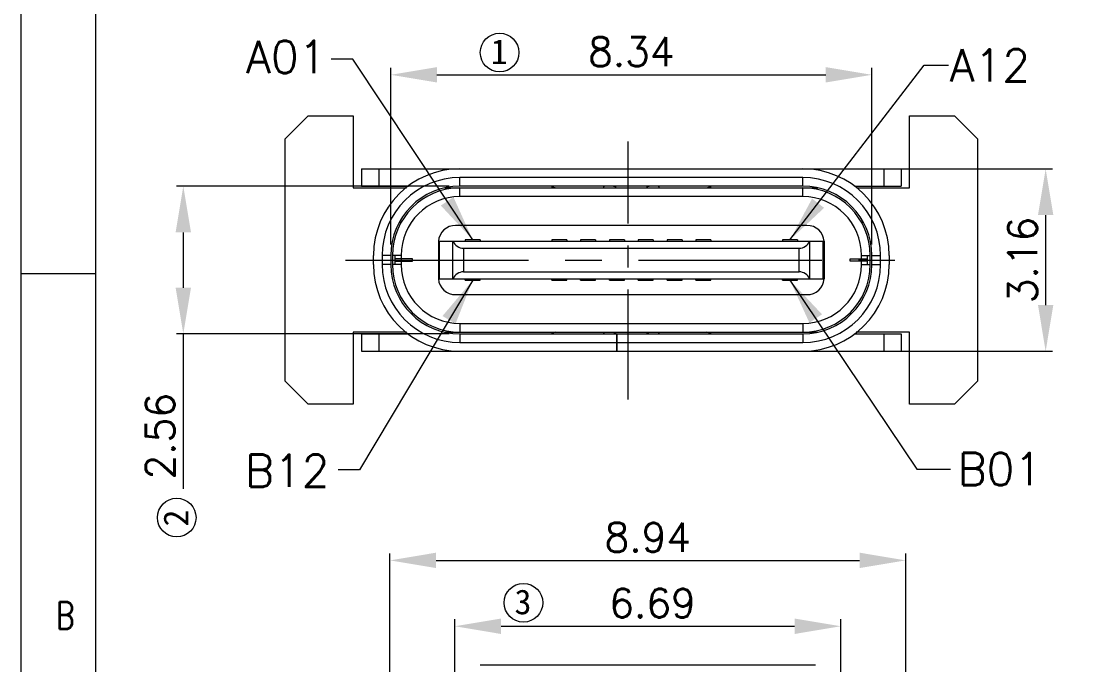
# Model space of a CAD drawing. Extents: x 2504 to 2659, y 706 to 763.
# Drawn here: x 2503.77 to 2521.99, y 737.69 to 748.85 of the extents above; entities that cross this region are included whole.
import ezdxf
from ezdxf.enums import TextEntityAlignment as Align

# ---------------------------------------------------------------- set-up
doc = ezdxf.new("R2010")
doc.units = 0
doc.header["$MEASUREMENT"] = 0
doc.linetypes.add('CENTER', pattern=[50.8, 31.75, -6.35, 6.35, -6.35])
doc.layers.get('0').update_dxf_attribs({"linetype": 'CONTINUOUS', "lineweight": 20})
doc.layers.get('Defpoints').update_dxf_attribs({"linetype": 'CONTINUOUS'})
doc.layers.add('HANBO', color=7, linetype='CONTINUOUS', lineweight=9)
doc.styles.add('ROMANS', font='ROMANS.SHX', dxfattribs={"bigfont": 'gbcbig.shx'})
doc.styles.add('style2', font='')
doc.styles.get('style2').set_extended_font_data('SimSun')
doc.dimstyles.new('汉博电子', dxfattribs={"dimtxt": 0.5, "dimasz": 0.8, "dimexe": 0.12, "dimexo": 0.19, "dimgap": 0.15, "dimtad": 1, "dimzin": 1, "dimdsep": 46, "dimtxsty": 'ROMANS', "dimcen": 2.13, "dimclrd": 3, "dimclre": 3, "dimclrt": 2, "dimazin": 2, "dimtfac": 1, "dimtmove": 0, "dimatfit": 3, "dimfxl": 1, "dimlwd": 13, "dimlwe": 13, "dimarcsym": 0})

# ---------------------------------------------------------------- blocks, each defined once
blk = doc.blocks.new('*D1028')
at = {"color": 3, "lineweight": 13, "transparency": 16777216}
for p, q in [((2510.181, 744.981), (2510.181, 748.041)), ((2518.521, 744.981), (2518.521, 748.041)), ((2510.981, 747.921), (2517.721, 747.921))]:
    blk.add_line(p, q, dxfattribs=at)
at = {"color": 3, "transparency": 16777216}
for points in [[(2510.981, 748.054), (2510.981, 747.788), (2510.181, 747.921)], [(2517.721, 748.054), (2517.721, 747.788), (2518.521, 747.921)]]:
    blk.add_solid(points, dxfattribs=at)
at = {"layer": 'Defpoints', "color": 0, "transparency": 16777216}
for p in [(2518.521, 747.921), (2510.181, 744.791), (2518.521, 744.791)]:
    blk.add_point(p, dxfattribs=at)
at = {"color": 2, "transparency": 16777216, "insert": (2514.351, 748.321), "char_height": 0.5, "attachment_point": 5, "style": 'ROMANS'}
blk.add_mtext('8.34', dxfattribs=at)
blk = doc.blocks.new('*D1029')
at = {"color": 3, "lineweight": 13, "transparency": 16777216}
for p, q in [((2511.191, 745.991), (2506.465, 745.991)), ((2506.585, 745.191), (2506.585, 744.231)), ((2511.191, 743.431), (2506.465, 743.431)), ((2506.585, 743.431), (2506.585, 740.746))]:
    blk.add_line(p, q, dxfattribs=at)
at = {"color": 3, "transparency": 16777216}
for points in [[(2506.452, 745.191), (2506.718, 745.191), (2506.585, 745.991)], [(2506.452, 744.231), (2506.718, 744.231), (2506.585, 743.431)]]:
    blk.add_solid(points, dxfattribs=at)
at = {"layer": 'Defpoints', "color": 0, "transparency": 16777216}
for p in [(2511.381, 745.991), (2506.585, 743.431), (2511.381, 743.431)]:
    blk.add_point(p, dxfattribs=at)
at = {"color": 2, "transparency": 16777216, "insert": (2506.185, 741.658), "char_height": 0.5, "attachment_point": 5, "rotation": 90, "style": 'ROMANS'}
blk.add_mtext('2.56', dxfattribs=at)
blk = doc.blocks.new('*D1030')
at = {"color": 3, "lineweight": 13, "transparency": 16777216}
for p, q in [((2517.511, 746.291), (2521.653, 746.291)), ((2521.533, 745.491), (2521.533, 743.931)), ((2517.511, 743.131), (2521.653, 743.131))]:
    blk.add_line(p, q, dxfattribs=at)
at = {"color": 3, "transparency": 16777216}
for points in [[(2521.4, 745.491), (2521.666, 745.491), (2521.533, 746.291)], [(2521.4, 743.931), (2521.666, 743.931), (2521.533, 743.131)]]:
    blk.add_solid(points, dxfattribs=at)
at = {"layer": 'Defpoints', "color": 0, "transparency": 16777216}
for p in [(2517.321, 746.291), (2517.321, 743.131), (2521.533, 743.131)]:
    blk.add_point(p, dxfattribs=at)
at = {"color": 2, "transparency": 16777216, "insert": (2521.133, 744.711), "char_height": 0.5, "attachment_point": 5, "rotation": 90, "style": 'ROMANS'}
blk.add_mtext('3.16', dxfattribs=at)
blk = doc.blocks.new('*D1034')
at = {"color": 3, "lineweight": 13, "transparency": 16777216}
for p, q in [((2511.292, 736.629), (2511.292, 738.485)), ((2512.092, 738.365), (2517.182, 738.365)), ((2517.982, 736.629), (2517.982, 738.485))]:
    blk.add_line(p, q, dxfattribs=at)
at = {"color": 3, "transparency": 16777216}
for points in [[(2512.092, 738.498), (2512.092, 738.231), (2511.292, 738.365)], [(2517.182, 738.498), (2517.182, 738.231), (2517.982, 738.365)]]:
    blk.add_solid(points, dxfattribs=at)
at = {"layer": 'Defpoints', "color": 0, "transparency": 16777216}
for p in [(2517.982, 738.365), (2511.292, 736.439), (2517.982, 736.439)]:
    blk.add_point(p, dxfattribs=at)
at = {"color": 2, "transparency": 16777216, "insert": (2514.719, 738.765), "char_height": 0.5, "attachment_point": 5, "style": 'ROMANS'}
blk.add_mtext('6.69', dxfattribs=at)
blk = doc.blocks.new('*D1035')
at = {"color": 3, "lineweight": 13, "transparency": 16777216}
for p, q in [((2510.167, 737.424), (2510.167, 739.626)), ((2519.107, 737.404), (2519.107, 739.626)), ((2510.967, 739.506), (2518.307, 739.506))]:
    blk.add_line(p, q, dxfattribs=at)
at = {"color": 3, "transparency": 16777216}
for points in [[(2510.967, 739.64), (2510.967, 739.373), (2510.167, 739.506)], [(2518.307, 739.64), (2518.307, 739.373), (2519.107, 739.506)]]:
    blk.add_solid(points, dxfattribs=at)
at = {"layer": 'Defpoints', "color": 0, "transparency": 16777216}
for p in [(2519.107, 739.506), (2510.167, 737.234), (2519.107, 737.214)]:
    blk.add_point(p, dxfattribs=at)
at = {"color": 2, "transparency": 16777216, "insert": (2514.637, 739.906), "char_height": 0.5, "attachment_point": 5, "style": 'ROMANS'}
blk.add_mtext('8.94', dxfattribs=at)

msp = doc.modelspace()

# ---------------------------------------------------------------- linework, layer by layer
at = {"color": 7, "linetype": 'Continuous'}
for p, q in [((2508.351, 746.811), (2508.751, 747.211)), ((2508.751, 747.211), (2509.531, 747.211)), ((2509.531, 747.211), (2509.531, 745.961)), ((2519.171, 747.211), (2519.951, 747.211)), ((2519.171, 745.961), (2519.171, 747.211)), ((2519.951, 747.211), (2520.351, 746.811)), ((2508.351, 742.611), (2508.351, 746.811)), ((2520.351, 746.811), (2520.351, 742.611)), ((2509.676, 746.291), (2509.676, 745.991)), ((2509.676, 746.291), (2519.026, 746.291)), ((2509.976, 746.291), (2509.976, 745.991)), ((2518.726, 746.291), (2518.726, 745.991)), ((2519.026, 746.291), (2519.026, 745.991)), ((2511.381, 745.991), (2511.381, 746.141)), ((2517.321, 746.141), (2511.381, 746.141)), ((2517.321, 745.991), (2517.321, 746.141)), ((2509.531, 745.961), (2510.453, 745.961)), ((2509.676, 745.991), (2510.49, 745.991)), ((2511.114, 745.961), (2517.587, 745.961)), ((2517.321, 745.991), (2511.381, 745.991)), ((2511.381, 745.811), (2511.381, 745.961)), ((2517.321, 745.811), (2511.381, 745.811)), ((2512.966, 745.984), (2513.045, 745.961)), ((2513.869, 745.961), (2513.878, 745.991)), ((2514.042, 745.991), (2514.082, 745.98)), ((2514.077, 745.961), (2514.082, 745.98)), ((2514.619, 745.98), (2514.659, 745.991)), ((2514.619, 745.98), (2514.624, 745.961)), ((2514.824, 745.991), (2514.832, 745.961)), ((2515.656, 745.961), (2515.735, 745.984)), ((2517.321, 745.811), (2517.321, 745.961)), ((2518.221, 745.991), (2519.026, 745.991)), ((2518.259, 745.961), (2519.171, 745.961)), ((2517.396, 745.311), (2511.306, 745.311)), ((2511.006, 745.036), (2511.006, 744.386)), ((2511.006, 745.036), (2517.696, 745.036)), ((2511.027, 744.386), (2511.027, 745.036)), ((2511.258, 744.386), (2511.258, 745.036)), ((2511.443, 744.916), (2517.258, 744.916)), ((2511.443, 744.916), (2511.443, 744.506)), ((2511.731, 745.061), (2511.471, 745.061)), ((2511.471, 745.061), (2511.471, 745.036)), ((2511.731, 745.061), (2511.731, 745.036)), ((2513.231, 745.061), (2512.971, 745.061)), ((2512.971, 745.061), (2512.971, 745.036)), ((2513.231, 745.061), (2513.231, 745.036)), ((2513.731, 745.061), (2513.471, 745.061)), ((2513.471, 745.061), (2513.471, 745.036)), ((2513.731, 745.061), (2513.731, 745.036)), ((2514.231, 745.061), (2513.971, 745.061)), ((2513.971, 745.061), (2513.971, 745.036)), ((2514.231, 745.061), (2514.231, 745.036)), ((2514.731, 745.061), (2514.471, 745.061)), ((2514.471, 745.061), (2514.471, 745.036)), ((2514.731, 745.061), (2514.731, 745.036)), ((2515.231, 745.061), (2514.971, 745.061)), ((2514.971, 745.061), (2514.971, 745.036)), ((2515.231, 745.061), (2515.231, 745.036)), ((2515.731, 745.061), (2515.471, 745.061)), ((2515.471, 745.061), (2515.471, 745.036)), ((2515.731, 745.061), (2515.731, 745.036)), ((2517.231, 745.061), (2516.971, 745.061)), ((2516.971, 745.061), (2516.971, 745.036)), ((2517.231, 745.061), (2517.231, 745.036)), ((2517.258, 744.506), (2517.258, 744.916)), ((2517.444, 744.386), (2517.444, 745.036)), ((2517.674, 744.386), (2517.674, 745.036)), ((2517.696, 745.036), (2517.696, 744.386)), ((2509.881, 744.631), (2509.881, 744.791)), ((2510.031, 744.791), (2510.031, 744.631)), ((2510.181, 744.791), (2510.031, 744.791)), ((2510.181, 744.791), (2510.181, 744.631)), ((2510.211, 744.791), (2510.211, 744.631)), ((2510.361, 744.791), (2510.211, 744.791)), ((2510.256, 744.636), (2510.256, 744.786)), ((2510.556, 744.731), (2510.256, 744.731)), ((2510.361, 744.791), (2510.361, 744.631)), ((2510.556, 744.691), (2510.556, 744.731)), ((2518.146, 744.731), (2518.446, 744.731)), ((2518.146, 744.691), (2518.146, 744.731)), ((2518.341, 744.791), (2518.491, 744.791)), ((2518.341, 744.631), (2518.341, 744.791)), ((2518.446, 744.636), (2518.446, 744.786)), ((2518.491, 744.631), (2518.491, 744.791)), ((2518.521, 744.791), (2518.671, 744.791)), ((2518.521, 744.631), (2518.521, 744.791)), ((2518.671, 744.631), (2518.671, 744.791)), ((2518.821, 744.791), (2518.821, 744.631)), ((2510.181, 744.631), (2510.031, 744.631)), ((2510.361, 744.631), (2510.211, 744.631)), ((2510.256, 744.691), (2510.556, 744.691)), ((2518.446, 744.691), (2518.146, 744.691)), ((2518.341, 744.631), (2518.491, 744.631)), ((2518.521, 744.631), (2518.671, 744.631)), ((2511.006, 744.386), (2517.696, 744.386)), ((2511.443, 744.506), (2517.258, 744.506)), ((2511.471, 744.361), (2511.471, 744.386)), ((2511.471, 744.361), (2511.731, 744.361)), ((2511.731, 744.361), (2511.731, 744.386)), ((2512.971, 744.361), (2512.971, 744.386)), ((2512.971, 744.361), (2513.231, 744.361)), ((2513.231, 744.361), (2513.231, 744.386)), ((2513.471, 744.361), (2513.471, 744.386)), ((2513.471, 744.361), (2513.731, 744.361)), ((2513.731, 744.361), (2513.731, 744.386)), ((2513.971, 744.361), (2513.971, 744.386)), ((2513.971, 744.361), (2514.231, 744.361)), ((2514.231, 744.361), (2514.231, 744.386)), ((2514.471, 744.361), (2514.471, 744.386)), ((2514.471, 744.361), (2514.731, 744.361)), ((2514.731, 744.361), (2514.731, 744.386)), ((2514.971, 744.361), (2514.971, 744.386)), ((2514.971, 744.361), (2515.231, 744.361)), ((2515.231, 744.361), (2515.231, 744.386)), ((2515.471, 744.361), (2515.471, 744.386)), ((2515.471, 744.361), (2515.731, 744.361)), ((2515.731, 744.361), (2515.731, 744.386)), ((2516.971, 744.361), (2516.971, 744.386)), ((2516.971, 744.361), (2517.231, 744.361)), ((2517.231, 744.361), (2517.231, 744.386)), ((2511.306, 744.111), (2517.396, 744.111)), ((2509.531, 743.461), (2509.531, 742.211)), ((2510.453, 743.461), (2509.531, 743.461)), ((2511.114, 743.461), (2517.587, 743.461)), ((2511.381, 743.611), (2517.321, 743.611)), ((2511.381, 743.611), (2511.381, 743.461)), ((2513.045, 743.461), (2512.966, 743.439)), ((2513.878, 743.431), (2513.869, 743.461)), ((2514.082, 743.442), (2514.046, 743.432)), ((2514.082, 743.442), (2514.077, 743.461)), ((2514.624, 743.461), (2514.619, 743.442)), ((2514.656, 743.432), (2514.619, 743.442)), ((2514.832, 743.461), (2514.824, 743.431)), ((2515.735, 743.439), (2515.656, 743.461)), ((2517.321, 743.611), (2517.321, 743.461)), ((2519.171, 743.461), (2518.248, 743.461)), ((2519.171, 742.211), (2519.171, 743.461)), ((2509.676, 743.431), (2509.676, 743.131)), ((2509.676, 743.431), (2510.49, 743.431)), ((2509.976, 743.431), (2509.976, 743.131)), ((2511.381, 743.431), (2517.321, 743.431)), ((2511.381, 743.431), (2511.381, 743.281)), ((2511.381, 743.281), (2514.096, 743.281)), ((2514.096, 743.431), (2514.096, 743.131)), ((2514.106, 743.131), (2514.106, 743.431)), ((2514.106, 743.281), (2517.321, 743.281)), ((2517.321, 743.431), (2517.321, 743.281)), ((2518.212, 743.431), (2519.026, 743.431)), ((2518.726, 743.431), (2518.726, 743.131)), ((2519.026, 743.431), (2519.026, 743.131)), ((2509.676, 743.131), (2519.026, 743.131)), ((2508.751, 742.211), (2508.351, 742.611)), ((2520.351, 742.611), (2519.951, 742.211)), ((2509.531, 742.211), (2508.751, 742.211)), ((2519.951, 742.211), (2519.171, 742.211)), ((2511.729, 737.694), (2517.544, 737.694)), ((2514.382, 737.695), (2514.392, 737.695))]:
    msp.add_line(p, q, dxfattribs=at)
for centre, radius, start, end in [((2511.381, 744.791), 1.5, 90, 180), ((2517.321, 744.791), 1.5, 0, 90), ((2511.381, 744.791), 1.35, 90, 180), ((2517.321, 744.791), 1.35, 0, 90), ((2511.381, 744.791), 1.2, 90, 180), ((2511.381, 744.791), 1.17, 90, 180), ((2511.381, 744.791), 1.02, 90, 180), ((2512.911, 745.791), 0.2, 74.2183, 90), ((2517.321, 744.791), 1.2, 0, 90), ((2517.321, 744.791), 1.17, 0, 90), ((2517.321, 744.791), 1.02, 0, 90), ((2511.306, 745.011), 0.3, 90, 175.2198), ((2517.396, 745.011), 0.3, 4.7802, 90), ((2511.381, 744.631), 1.5, 180, 270), ((2511.381, 744.631), 1.35, 180, 270), ((2511.381, 744.631), 1.2, 180, 270), ((2511.381, 744.631), 1.17, 180, 270), ((2511.381, 744.631), 1.02, 180, 270), ((2517.321, 744.631), 1.5, 270, 0), ((2517.321, 744.631), 1.35, 270, 0), ((2517.321, 744.631), 1.2, 270, 0), ((2517.321, 744.631), 1.17, 270, 0), ((2517.321, 744.631), 1.02, 270, 0), ((2511.306, 744.411), 0.3, 184.7802, 270), ((2517.396, 744.411), 0.3, 270, 355.2198), ((2515.79, 743.631), 0.2, 254.2183, 270)]:
    msp.add_arc(centre, radius, start, end, dxfattribs=at)
for centre, major_axis, start_param, end_param in [((2511.443, 745.116), (0, 0.2), -4.300872, -3.141593), ((2517.258, 745.116), (0, 0.2), -3.141593, -1.982313), ((2511.443, 744.306), (0.2, 0), 1.570737, 2.730016), ((2517.258, 744.306), (0.2, 0), 0.411517, 1.570796)]:
    msp.add_ellipse(centre, major_axis=major_axis, ratio=1, start_param=start_param, end_param=end_param, dxfattribs=at)
at = {"layer": 'HANBO', "color": 240, "linetype": 'CENTER', "ltscale": 0.06}
msp.add_line((2514.299, 742.295), (2514.299, 746.763), dxfattribs=at)
at = {"layer": 'HANBO', "color": 240, "linetype": 'CENTER', "ltscale": 0.1}
msp.add_line((2509.396, 744.708), (2519.086, 744.708), dxfattribs=at)
at = {"layer": 'HANBO'}
msp.add_line((2505.068, 744.471), (2503.772, 744.471), dxfattribs=at)
at = {"layer": 'HANBO', "linetype": 'Continuous', "lineweight": 0}
for points in [[(2503.772, 758.082), (2576.844, 758.082), (2576.844, 706.23), (2503.772, 706.23)], [(2505.068, 756.786), (2575.548, 756.786), (2575.55, 707.526), (2505.068, 707.526)]]:
    msp.add_lwpolyline(points, close=True, dxfattribs=at)
at = {"layer": 'HANBO', "color": 3, "ltscale": 2}
for centre in [(2512.068, 748.307), (2506.471, 740.248), (2512.481, 738.772)]:
    msp.add_circle(centre, 0.335, dxfattribs=at)

# ---------------------------------------------------------------- texts
at = {"color": 3, "style": 'style2'}
for s, p in [('1', (2511.913, 748.107)), ('3', (2512.327, 738.572))]:
    msp.add_text(s, height=0.43, dxfattribs=at).set_placement(p)
msp.add_text('2', height=0.43, rotation=90, dxfattribs=at).set_placement((2506.671, 740.094))
at = {"color": 2, "char_height": 0.56, "attachment_point": 1, "style": 'ROMANS'}
for s, insert in [('\\A1;A01', (2507.673, 748.511)), ('\\A1;A12', (2519.869, 748.364)), ('\\A1;B12', (2507.654, 741.34)), ('\\A1;B01', (2520.006, 741.368))]:
    msp.add_mtext(s, dxfattribs=dict(at, insert=insert))
at = {"layer": 'HANBO', "style": 'ROMANS', "width": 0.75}
msp.add_text('B', height=0.476, dxfattribs=at).set_placement((2504.536, 738.313), align=Align.CENTER)

# ---------------------------------------------------------------- dimensions: what is measured, and where the dimension line sits
at = {"color": 2}
for base, p1, p2, picture, middle in [((2518.521, 747.921), (2510.181, 744.791), (2518.521, 744.791), '*D1028', (2514.351, 747.921)), ((2519.107, 739.506), (2510.167, 737.234), (2519.107, 737.214), '*D1035', (2514.637, 739.506)), ((2517.982, 738.365), (2511.292, 736.439), (2517.982, 736.439), '*D1034', (2514.719, 738.365))]:
    dim = msp.add_linear_dim(base=base, p1=p1, p2=p2, dimstyle='汉博电子', dxfattribs=at)
    dim.commit()
    dim.dimension.update_dxf_attribs({"geometry": picture, "text_midpoint": middle, "dimtype": 160})
for base, p1, p2, picture, middle in [((2521.533, 743.131), (2517.321, 746.291), (2517.321, 743.131), '*D1030', (2521.533, 744.711)), ((2506.585, 743.431), (2511.381, 745.991), (2511.381, 743.431), '*D1029', (2506.585, 741.658))]:
    dim = msp.add_linear_dim(base=base, p1=p1, p2=p2, angle=90, dimstyle='汉博电子', dxfattribs=at)
    dim.commit()
    dim.dimension.update_dxf_attribs({"geometry": picture, "text_midpoint": middle, "dimtype": 160})

# ---------------------------------------------------------------- leaders
at = {"annotation_type": 0, "has_hookline": 1, "hookline_direction": 1}
for points in [[(2511.601, 745.062), (2509.522, 748.194), (2509.148, 748.194)], [(2511.601, 744.361), (2509.639, 741.073), (2509.271, 741.073)]]:
    msp.add_leader(points, dimstyle='汉博电子', override={"dimgap": 0.1, "dimtad": 0}, dxfattribs=at)
at = {"color": 2, "annotation_type": 0, "has_hookline": 1, "hookline_direction": 0}
for points in [[(2517.101, 745.061), (2519.428, 748.087), (2519.848, 748.087)], [(2517.101, 744.361), (2519.299, 741.088), (2519.883, 741.088)]]:
    msp.add_leader(points, dimstyle='汉博电子', override={"dimgap": 0.1, "dimtad": 0}, dxfattribs=at)

doc.saveas('drawing.dxf')
